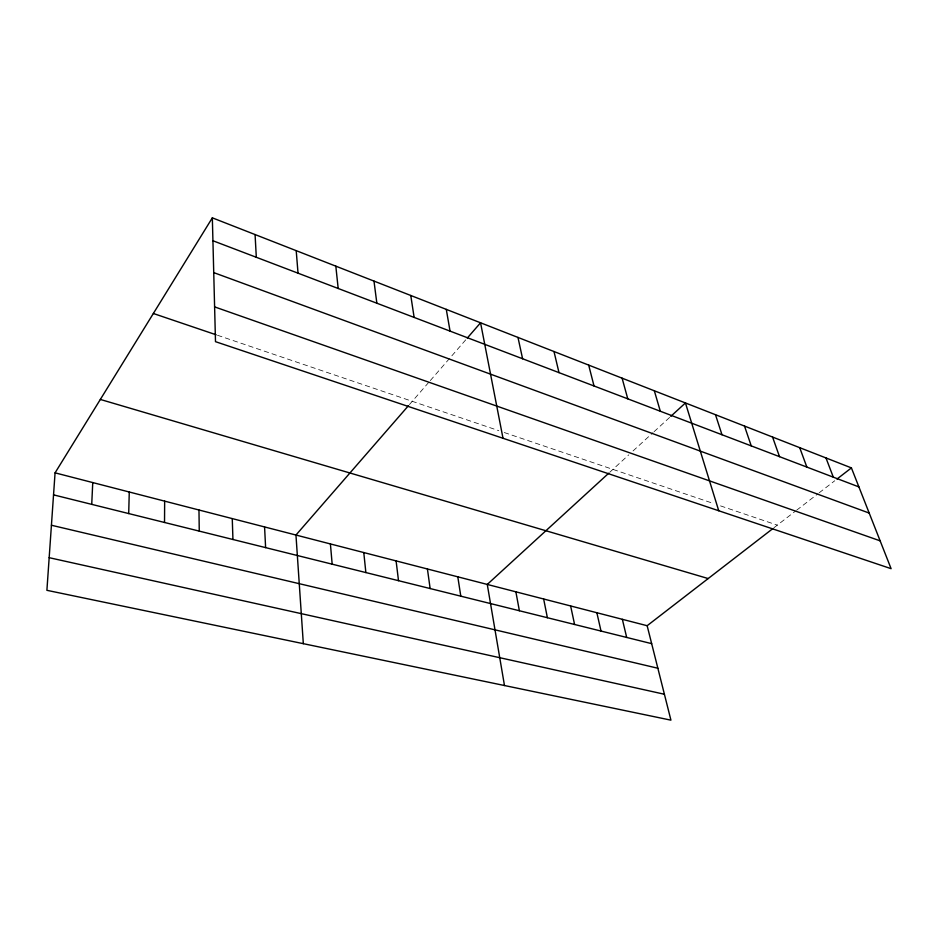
<?xml version="1.0" encoding="UTF-8"?>
<svg xmlns="http://www.w3.org/2000/svg" width="938" height="938" viewBox="0 0 938 938"><rect width="100%" height="100%" fill="white"/><g stroke="black" fill="none" stroke-linecap="round" stroke-linejoin="round"><path stroke-width="0.7" stroke-dasharray="4.69 3.52" d="M409.437 404.559L429.358 381.66M430.308 380.57L466.338 339.146M609.747 472.271L628.788 454.836M633.033 450.955L653.012 432.653M654.067 431.691L669.767 417.304M773.909 527.766L795.506 511.081M796.643 510.202L818.03 493.693M819.155 492.825L834.761 480.76M217.499 335.253L498.817 430.671M504.245 432.524L713.806 503.6M720.536 505.887L777.321 525.139"/><path stroke-width="1.41" d="M164.525 522.466L164.654 501.138M128.705 513.555L129.268 492.004M91.725 504.363L92.756 482.578M55.072 472.846L46.9 590.319L670.928 720.161L647.15 625.716L55.072 472.846L212.34 217.839L851.411 467.898L891.1 568.674L215.494 341.666L212.34 217.839M408.499 405.638L295.962 535.035L303.326 643.679M467.288 338.055L480.561 322.789L503.003 438.269M608.703 473.233L487.268 584.433L504.48 685.537M670.811 416.343L685.444 402.953L718.743 510.753M647.15 625.716L772.783 528.645M836.989 479.048L851.411 467.898M49.175 557.688L664.397 694.249M51.426 525.245L657.855 668.243M53.548 494.865L651.664 643.656M100.343 399.447L708.19 578.558M153.351 313.491L216.127 334.784M214.603 306.89L880.149 540.851M213.735 272.606L869.209 513.074M212.926 240.749L858.903 486.916M825.979 457.943L833.307 477.161M799.704 447.661L806.856 467.077M772.56 437.038L779.513 456.665M744.502 426.063L751.244 445.89M715.483 414.702L721.99 434.74M654.337 390.783L660.317 411.243M622.093 378.166L627.78 398.838M588.677 365.081L594.024 385.975M622.351 619.315L626.69 637.441M553.995 351.516L558.989 372.632M596.861 612.725L601.012 631.051M517.975 337.422L522.595 358.762M570.632 605.96L574.584 624.474M543.653 598.995L547.382 617.708M515.877 591.819L519.382 610.744M446.277 309.376L450.064 331.126M457.803 576.823L460.793 596.169M410.774 295.482L414.127 317.419M427.423 568.979L430.143 588.548M373.981 281.083L376.853 303.22M396.094 560.889L398.509 580.681M335.816 266.146L338.184 288.482M363.78 552.552L365.867 572.555M330.411 543.934L332.169 564.172M296.209 250.645L298.026 273.181M255.077 234.559L256.309 257.282M264.575 526.933L265.618 547.616M232.261 518.597L232.941 539.491M198.973 510.002L199.255 531.107"/></g></svg>
